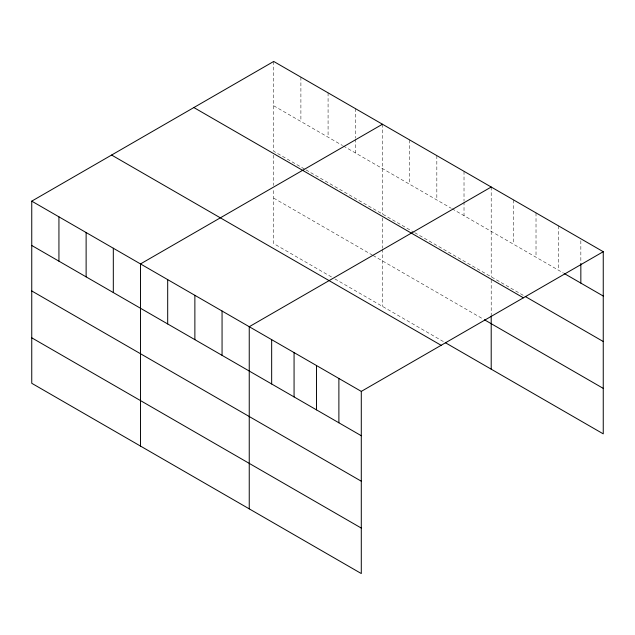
<?xml version="1.0" encoding="UTF-8"?>
<svg xmlns="http://www.w3.org/2000/svg" width="635" height="635" viewBox="0 0 635 635"><rect width="100%" height="100%" fill="white"/><g stroke="black" fill="none" stroke-linecap="round" stroke-linejoin="round"><path stroke-width="0.48" stroke-dasharray="3.17 2.38" d="M273.709 61.452L273.709 151.257L305.141 169.41M273.709 105.783L342.527 145.51M343.376 146.002L451.271 208.296M452.12 208.788L563.412 273.042M305.991 169.902L413.893 232.196M414.742 232.688L524.407 295.997M273.709 198.12L372.261 255.016M373.11 255.508L483.56 319.278M331.478 276.955L273.709 243.602L273.709 189.333M334.875 278.916L444.476 342.194M580.842 240.744L580.842 262.414M558.435 225.83L558.435 270.161M536.019 212.9L536.019 257.231M513.612 199.961L513.612 244.292M491.204 187.023L491.204 276.828M491.204 279.757L491.204 314.904M464.018 171.323L464.018 200.874M464.018 201.866L464.018 215.654M436.832 155.631L436.832 199.961M409.646 139.93L409.646 184.261M382.453 124.238L382.453 214.043M382.453 217.948L382.453 248.214M382.453 249.19L382.453 306.387M355.267 108.537L355.267 138.089M355.267 139.081L355.267 152.868M328.081 92.845L328.081 137.176M300.895 77.145L300.895 121.475M273.709 155.162L273.709 185.428"/><path stroke-width="0.95" d="M31.75 201.144L361.291 391.398L361.291 573.548L31.75 383.294L31.75 201.144L273.709 61.452L603.25 251.706L603.25 433.856L445.325 342.686M382.453 124.238L140.502 263.93L140.502 446.08M491.204 187.023L249.245 326.715L249.245 508.865M361.291 391.398L603.25 251.706M564.245 273.518L603.25 296.037M525.232 296.481L603.25 341.519M193.858 107.545L523.407 297.807M484.41 319.762L603.25 388.382M111.593 155.043L441.142 345.305M31.75 245.475L361.291 435.729M31.75 290.949L361.291 481.211M31.75 337.812L361.291 528.074M580.842 263.398L580.842 283.099M491.204 315.881L491.204 369.173M338.884 378.46L338.884 422.791M316.476 365.53L316.476 409.861M294.068 352.592L294.068 396.923M271.661 339.654L271.661 383.984M222.059 311.015L222.059 355.346M194.874 295.323L194.874 339.654M167.688 279.622L167.688 323.953M113.316 248.229L113.316 292.56M86.122 232.537L86.122 276.868M58.936 216.837L58.936 261.168"/></g></svg>
